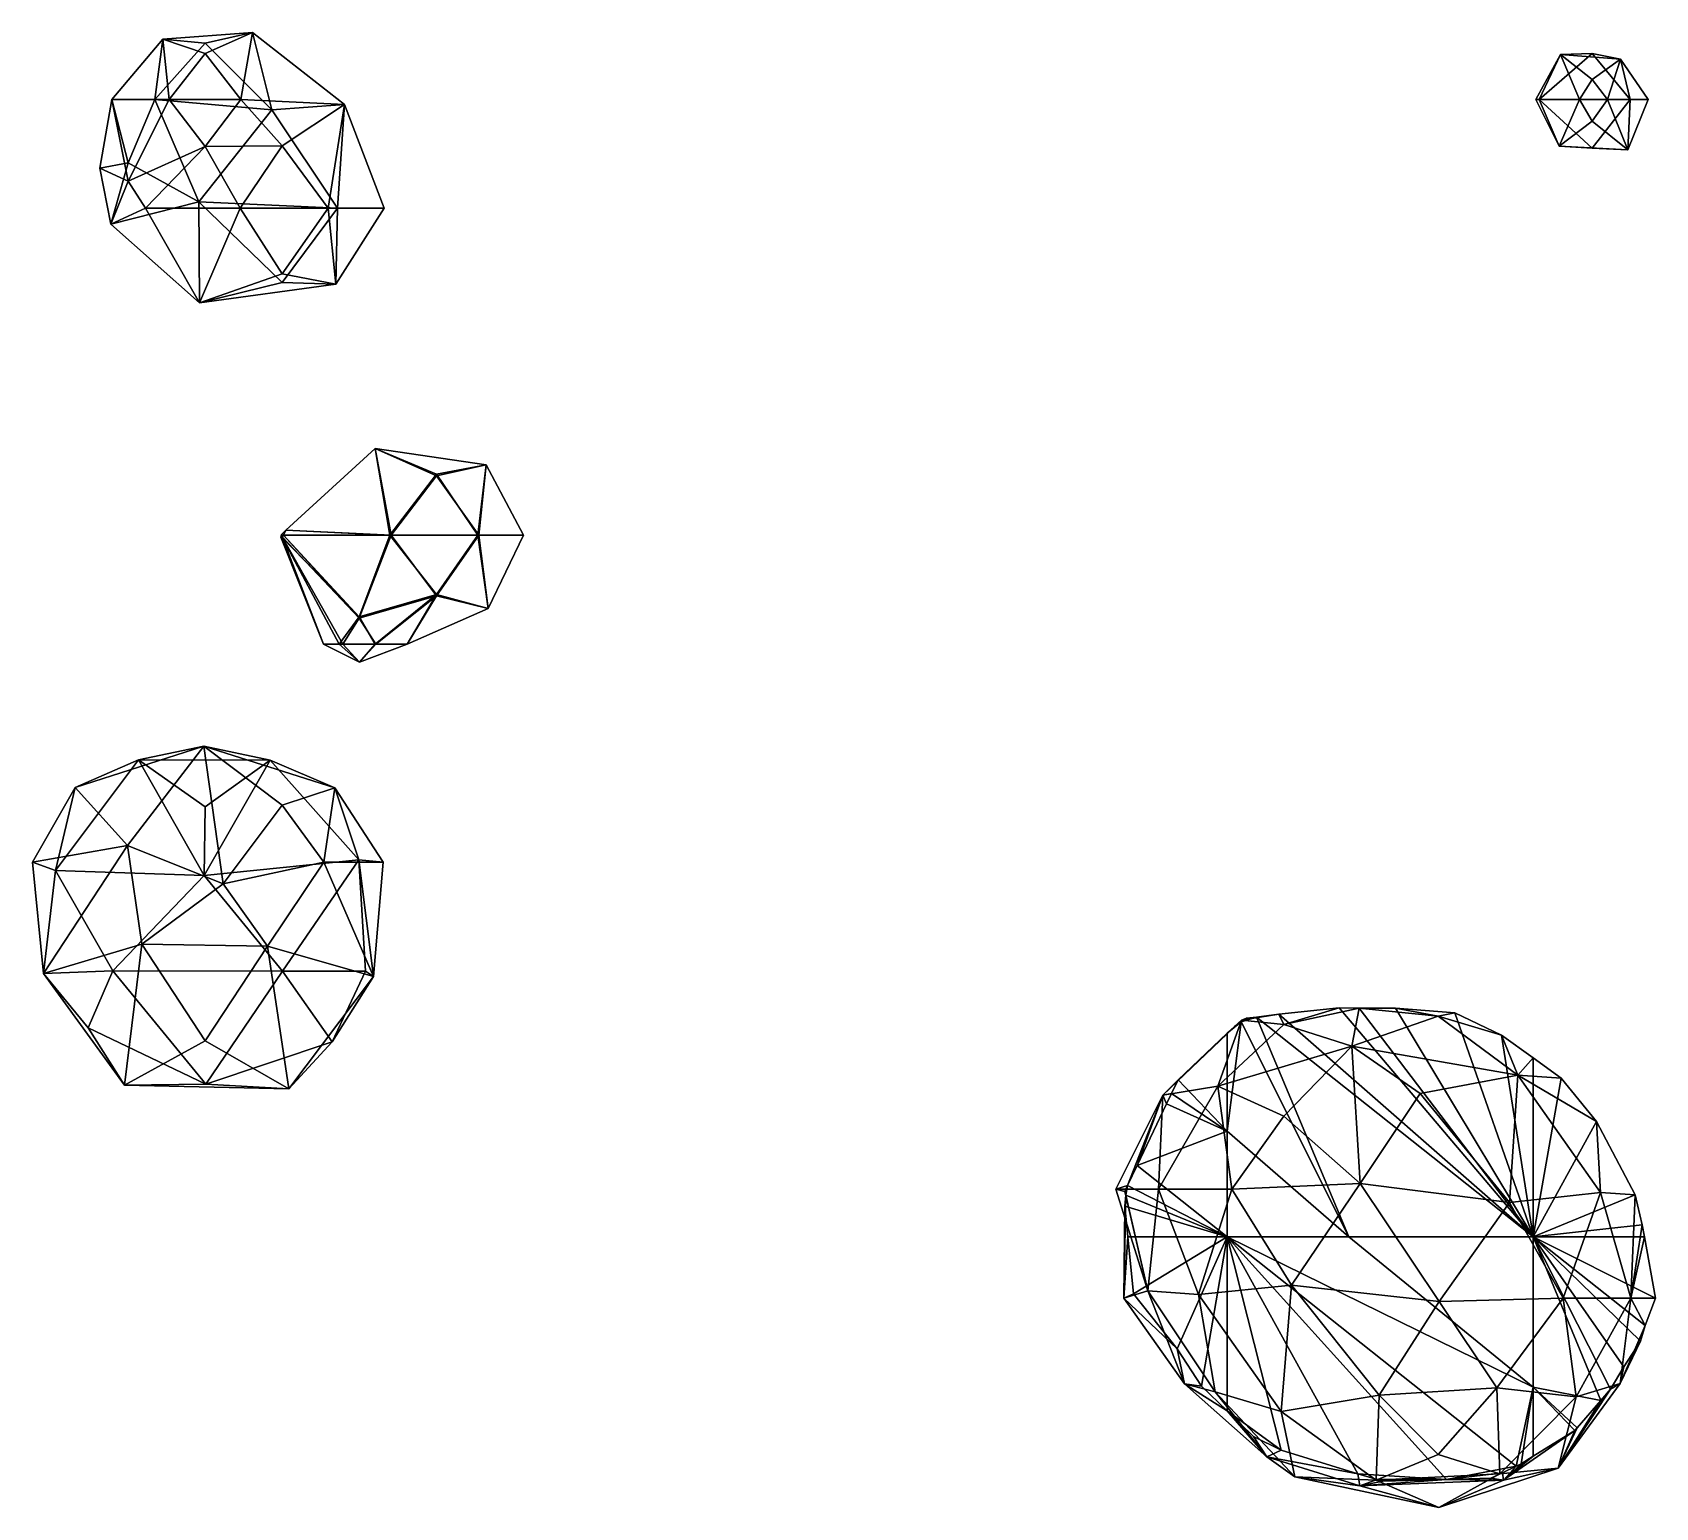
# Model space of a CAD drawing. Extents: x 290095 to 295679, y 4553756 to 4561441.
# Drawn here: x 292424.6 to 292690, y 4558908.3 to 4559149.5 of the extents above; entities that cross this region are included whole.
import ezdxf

# ---------------------------------------------------------------- set-up
doc = ezdxf.new("R2010")
doc.units = 0
doc.layers.add('Au_ppm_Pref_-_0_5', color=7, linetype='CONTINUOUS')

msp = doc.modelspace()

# ---------------------------------------------------------------- linework, layer by layer
at = {"layer": 'Au_ppm_Pref_-_0_5'}
for points in [[(292445.93, 4559148.38, 1787.74), (292460.6, 4559149.48, 1787.74), (292452.87, 4559146.05, 1790.23)], [(292445.93, 4559148.38, 1787.74), (292452.87, 4559147.71, 1784.68), (292460.6, 4559149.48, 1787.74)], [(292463.75, 4559136.82, 1783.19), (292460.6, 4559149.48, 1787.74), (292452.87, 4559147.71, 1784.68)], [(292458.71, 4559138.55, 1790.49), (292452.87, 4559146.05, 1790.23), (292460.6, 4559149.48, 1787.74)], [(292475.64, 4559137.69, 1787.74), (292458.71, 4559138.55, 1790.49), (292460.6, 4559149.48, 1787.74)], [(292463.75, 4559136.82, 1783.19), (292475.64, 4559137.69, 1787.74), (292460.6, 4559149.48, 1787.74)], [(292445.93, 4559148.38, 1787.74), (292446.98, 4559138.55, 1790.51), (292437.59, 4559138.55, 1787.74)], [(292445.93, 4559148.38, 1787.74), (292437.59, 4559138.55, 1787.74), (292444.62, 4559138.55, 1783.85)], [(292445.93, 4559148.38, 1787.74), (292444.62, 4559138.55, 1783.85), (292452.87, 4559147.71, 1784.68)], [(292463.75, 4559136.82, 1783.19), (292452.87, 4559147.71, 1784.68), (292444.62, 4559138.55, 1783.85)], [(292445.93, 4559148.38, 1787.74), (292452.87, 4559146.05, 1790.23), (292446.98, 4559138.55, 1790.51)], [(292458.71, 4559138.55, 1790.49), (292446.98, 4559138.55, 1790.51), (292452.87, 4559146.05, 1790.23)], [(292674.47, 4559145.9, 1752.1), (292679.66, 4559146.06, 1754.6), (292671.01, 4559138.55, 1756.18)], [(292685.85, 4559138.55, 1755.02), (292671.01, 4559138.55, 1756.18), (292679.66, 4559146.06, 1754.6)], [(292674.47, 4559145.9, 1752.1), (292684.31, 4559145.13, 1752.1), (292679.66, 4559146.06, 1754.6)], [(292684.31, 4559145.13, 1752.1), (292685.85, 4559138.55, 1755.02), (292679.66, 4559146.06, 1754.6)], [(292670.47, 4559138.55, 1752.1), (292674.47, 4559145.9, 1752.1), (292671.01, 4559138.55, 1756.18)], [(292674.47, 4559145.9, 1752.1), (292670.47, 4559138.55, 1752.1), (292677.59, 4559138.55, 1751.13)], [(292674.47, 4559145.9, 1752.1), (292677.59, 4559138.55, 1751.13), (292679.66, 4559141.79, 1751.02)], [(292684.31, 4559145.13, 1752.1), (292674.47, 4559145.9, 1752.1), (292679.66, 4559141.79, 1751.02)], [(292682.16, 4559138.55, 1750.92), (292684.31, 4559145.13, 1752.1), (292679.66, 4559141.79, 1751.02)], [(292682.16, 4559138.55, 1750.92), (292688.84, 4559138.55, 1752.1), (292684.31, 4559145.13, 1752.1)], [(292684.31, 4559145.13, 1752.1), (292688.84, 4559138.55, 1752.1), (292685.85, 4559138.55, 1755.02)], [(292682.16, 4559138.55, 1750.92), (292679.66, 4559141.79, 1751.02), (292677.59, 4559138.55, 1751.13)], [(292437.59, 4559138.55, 1787.74), (292440.27, 4559125.18, 1789.22), (292435.64, 4559127.3, 1787.74)], [(292437.59, 4559138.55, 1787.74), (292435.64, 4559127.3, 1787.74), (292440.27, 4559128.18, 1785.25)], [(292437.59, 4559138.55, 1787.74), (292446.98, 4559138.55, 1790.51), (292440.27, 4559125.18, 1789.22)], [(292437.59, 4559138.55, 1787.74), (292440.27, 4559128.18, 1785.25), (292444.62, 4559138.55, 1783.85)], [(292451.85, 4559121.8, 1783.12), (292444.62, 4559138.55, 1783.85), (292440.27, 4559128.18, 1785.25)], [(292452.87, 4559130.83, 1790.31), (292440.27, 4559125.18, 1789.22), (292446.98, 4559138.55, 1790.51)], [(292463.75, 4559136.82, 1783.19), (292444.62, 4559138.55, 1783.85), (292451.85, 4559121.8, 1783.12)], [(292458.71, 4559138.55, 1790.49), (292452.87, 4559130.83, 1790.31), (292446.98, 4559138.55, 1790.51)], [(292465.47, 4559130.97, 1791.15), (292452.87, 4559130.83, 1790.31), (292458.71, 4559138.55, 1790.49)], [(292475.64, 4559137.69, 1787.74), (292465.47, 4559130.97, 1791.15), (292458.71, 4559138.55, 1790.49)], [(292674.26, 4559130.92, 1752.1), (292670.47, 4559138.55, 1752.1), (292671.01, 4559138.55, 1756.18)], [(292670.47, 4559138.55, 1752.1), (292674.26, 4559130.92, 1752.1), (292677.59, 4559138.55, 1751.13)], [(292674.26, 4559130.92, 1752.1), (292671.01, 4559138.55, 1756.18), (292679.66, 4559130.59, 1754.75)], [(292679.66, 4559130.59, 1754.75), (292671.01, 4559138.55, 1756.18), (292685.85, 4559138.55, 1755.02)], [(292674.26, 4559130.92, 1752.1), (292679.66, 4559134.97, 1750.91), (292677.59, 4559138.55, 1751.13)], [(292682.16, 4559138.55, 1750.92), (292677.59, 4559138.55, 1751.13), (292679.66, 4559134.97, 1750.91)], [(292682.16, 4559138.55, 1750.92), (292679.66, 4559134.97, 1750.91), (292685.48, 4559130.32, 1752.1)], [(292685.48, 4559130.32, 1752.1), (292679.66, 4559130.59, 1754.75), (292685.85, 4559138.55, 1755.02)], [(292682.16, 4559138.55, 1750.92), (292685.48, 4559130.32, 1752.1), (292688.84, 4559138.55, 1752.1)], [(292688.84, 4559138.55, 1752.1), (292685.48, 4559130.32, 1752.1), (292685.85, 4559138.55, 1755.02)], [(292463.75, 4559136.82, 1783.19), (292451.85, 4559121.8, 1783.12), (292474.52, 4559120.74, 1783.47)], [(292475.64, 4559137.69, 1787.74), (292463.75, 4559136.82, 1783.19), (292474.52, 4559120.74, 1783.47)], [(292472.98, 4559120.74, 1791.27), (292465.47, 4559130.97, 1791.15), (292475.64, 4559137.69, 1787.74)], [(292472.98, 4559120.74, 1791.27), (292475.64, 4559137.69, 1787.74), (292482.12, 4559120.74, 1787.74)], [(292482.12, 4559120.74, 1787.74), (292475.64, 4559137.69, 1787.74), (292474.52, 4559120.74, 1783.47)], [(292674.26, 4559130.92, 1752.1), (292685.48, 4559130.32, 1752.1), (292679.66, 4559134.97, 1750.91)], [(292452.87, 4559130.83, 1790.31), (292443.1, 4559120.74, 1789.07), (292440.27, 4559125.18, 1789.22)], [(292458.61, 4559120.74, 1790.97), (292443.1, 4559120.74, 1789.07), (292452.87, 4559130.83, 1790.31)], [(292465.47, 4559130.97, 1791.15), (292458.61, 4559120.74, 1790.97), (292452.87, 4559130.83, 1790.31)], [(292472.98, 4559120.74, 1791.27), (292458.61, 4559120.74, 1790.97), (292465.47, 4559130.97, 1791.15)], [(292685.48, 4559130.32, 1752.1), (292674.26, 4559130.92, 1752.1), (292679.66, 4559130.59, 1754.75)], [(292435.64, 4559127.3, 1787.74), (292437.47, 4559118.13, 1787.61), (292440.27, 4559128.18, 1785.25)], [(292451.85, 4559121.8, 1783.12), (292440.27, 4559128.18, 1785.25), (292437.47, 4559118.13, 1787.61)], [(292440.27, 4559125.18, 1789.22), (292437.47, 4559118.13, 1787.61), (292435.64, 4559127.3, 1787.74)], [(292443.1, 4559120.74, 1789.07), (292437.47, 4559118.13, 1787.61), (292440.27, 4559125.18, 1789.22)], [(292451.96, 4559105.26, 1787.74), (292451.85, 4559121.8, 1783.12), (292437.47, 4559118.13, 1787.61)], [(292451.96, 4559105.26, 1787.74), (292437.47, 4559118.13, 1787.61), (292443.1, 4559120.74, 1789.07)], [(292443.1, 4559120.74, 1789.07), (292458.61, 4559120.74, 1790.97), (292451.96, 4559105.26, 1787.74)], [(292451.96, 4559105.26, 1787.74), (292465.47, 4559108.63, 1783.7), (292451.85, 4559121.8, 1783.12)], [(292474.52, 4559120.74, 1783.47), (292451.85, 4559121.8, 1783.12), (292465.47, 4559108.63, 1783.7)], [(292451.96, 4559105.26, 1787.74), (292458.61, 4559120.74, 1790.97), (292465.47, 4559110, 1791.32)], [(292472.98, 4559120.74, 1791.27), (292465.47, 4559110, 1791.32), (292458.61, 4559120.74, 1790.97)], [(292472.98, 4559120.74, 1791.27), (292474.23, 4559108.35, 1787.74), (292465.47, 4559110, 1791.32)], [(292474.23, 4559108.35, 1787.74), (292474.52, 4559120.74, 1783.47), (292465.47, 4559108.63, 1783.7)], [(292472.98, 4559120.74, 1791.27), (292482.12, 4559120.74, 1787.74), (292474.23, 4559108.35, 1787.74)], [(292474.23, 4559108.35, 1787.74), (292482.12, 4559120.74, 1787.74), (292474.52, 4559120.74, 1783.47)], [(292474.23, 4559108.35, 1787.74), (292451.96, 4559105.26, 1787.74), (292465.47, 4559110, 1791.32)], [(292451.96, 4559105.26, 1787.74), (292474.23, 4559108.35, 1787.74), (292465.47, 4559108.63, 1783.7)], [(292483.09, 4559067.28, 1801.98), (292480.66, 4559081.44, 1805.55), (292466.04, 4559068.09, 1805.55)], [(292483.27, 4559067.28, 1809.04), (292466.04, 4559068.09, 1805.55), (292480.66, 4559081.44, 1805.55)], [(292483.09, 4559067.28, 1801.98), (292490.67, 4559077.25, 1802.23), (292480.66, 4559081.44, 1805.55)], [(292480.66, 4559081.44, 1805.55), (292490.67, 4559076.98, 1808.79), (292483.27, 4559067.28, 1809.04)], [(292480.66, 4559081.44, 1805.55), (292498.82, 4559078.81, 1805.55), (292490.67, 4559076.98, 1808.79)], [(292498.82, 4559078.81, 1805.55), (292480.66, 4559081.44, 1805.55), (292490.67, 4559077.25, 1802.23)], [(292483.09, 4559067.28, 1801.98), (292497.48, 4559067.28, 1802.34), (292490.67, 4559077.25, 1802.23)], [(292497.64, 4559067.28, 1808.84), (292483.27, 4559067.28, 1809.04), (292490.67, 4559076.98, 1808.79)], [(292497.64, 4559067.28, 1808.84), (292490.67, 4559076.98, 1808.79), (292498.82, 4559078.81, 1805.55)], [(292498.82, 4559078.81, 1805.55), (292490.67, 4559077.25, 1802.23), (292497.48, 4559067.28, 1802.34)], [(292504.93, 4559067.28, 1805.55), (292498.82, 4559078.81, 1805.55), (292497.48, 4559067.28, 1802.34)], [(292497.64, 4559067.28, 1808.84), (292498.82, 4559078.81, 1805.55), (292504.93, 4559067.28, 1805.55)], [(292465.26, 4559066.99, 1805.55), (292465.34, 4559067.4, 1805.55), (292465.47, 4559067.02, 1805.64)], [(292465.26, 4559066.99, 1805.55), (292465.47, 4559066.94, 1805.44), (292465.34, 4559067.4, 1805.55)], [(292465.47, 4559067.02, 1805.64), (292472.22, 4559049.46, 1805.55), (292465.26, 4559066.99, 1805.55)], [(292465.47, 4559066.94, 1805.44), (292465.26, 4559066.99, 1805.55), (292472.22, 4559049.46, 1805.55)], [(292465.7, 4559067.28, 1805.45), (292466.04, 4559068.09, 1805.55), (292465.34, 4559067.4, 1805.55)], [(292466.04, 4559068.09, 1805.55), (292465.69, 4559067.28, 1805.66), (292465.34, 4559067.4, 1805.55)], [(292465.7, 4559067.28, 1805.45), (292465.34, 4559067.4, 1805.55), (292465.47, 4559066.94, 1805.44)], [(292465.47, 4559067.02, 1805.64), (292465.34, 4559067.4, 1805.55), (292465.69, 4559067.28, 1805.66)], [(292478.07, 4559053.92, 1804.07), (292465.7, 4559067.28, 1805.45), (292465.47, 4559066.94, 1805.44)], [(292465.47, 4559067.02, 1805.64), (292465.69, 4559067.28, 1805.66), (292478.07, 4559053.72, 1806.97)], [(292465.47, 4559067.02, 1805.64), (292475.38, 4559049.46, 1806.82), (292472.22, 4559049.46, 1805.55)], [(292465.47, 4559067.02, 1805.64), (292478.07, 4559053.72, 1806.97), (292475.38, 4559049.46, 1806.82)], [(292478.07, 4559053.92, 1804.07), (292465.47, 4559066.94, 1805.44), (292474.79, 4559049.46, 1804.01)], [(292465.47, 4559066.94, 1805.44), (292472.22, 4559049.46, 1805.55), (292474.79, 4559049.46, 1804.01)], [(292483.27, 4559067.28, 1809.04), (292465.69, 4559067.28, 1805.66), (292466.04, 4559068.09, 1805.55)], [(292483.27, 4559067.28, 1809.04), (292478.07, 4559053.72, 1806.97), (292465.69, 4559067.28, 1805.66)], [(292483.09, 4559067.28, 1801.98), (292466.04, 4559068.09, 1805.55), (292465.7, 4559067.28, 1805.45)], [(292478.07, 4559053.92, 1804.07), (292483.09, 4559067.28, 1801.98), (292465.7, 4559067.28, 1805.45)], [(292478.07, 4559053.92, 1804.07), (292490.67, 4559057.6, 1802.33), (292483.09, 4559067.28, 1801.98)], [(292490.67, 4559057.36, 1808.86), (292478.07, 4559053.72, 1806.97), (292483.27, 4559067.28, 1809.04)], [(292483.09, 4559067.28, 1801.98), (292490.67, 4559057.6, 1802.33), (292497.48, 4559067.28, 1802.34)], [(292497.64, 4559067.28, 1808.84), (292490.67, 4559057.36, 1808.86), (292483.27, 4559067.28, 1809.04)], [(292497.64, 4559067.28, 1808.84), (292499.13, 4559055.32, 1805.55), (292490.67, 4559057.36, 1808.86)], [(292499.13, 4559055.32, 1805.55), (292497.48, 4559067.28, 1802.34), (292490.67, 4559057.6, 1802.33)], [(292499.13, 4559055.32, 1805.55), (292504.93, 4559067.28, 1805.55), (292497.48, 4559067.28, 1802.34)], [(292497.64, 4559067.28, 1808.84), (292504.93, 4559067.28, 1805.55), (292499.13, 4559055.32, 1805.55)], [(292478.07, 4559053.92, 1804.07), (292480.69, 4559049.46, 1804.32), (292490.67, 4559057.6, 1802.33)], [(292490.67, 4559057.36, 1808.86), (292480.8, 4559049.46, 1806.84), (292478.07, 4559053.72, 1806.97)], [(292490.67, 4559057.6, 1802.33), (292480.69, 4559049.46, 1804.32), (292485.9, 4559049.46, 1805.55)], [(292490.67, 4559057.36, 1808.86), (292485.9, 4559049.46, 1805.55), (292480.8, 4559049.46, 1806.84)], [(292490.67, 4559057.6, 1802.33), (292485.9, 4559049.46, 1805.55), (292499.13, 4559055.32, 1805.55)], [(292490.67, 4559057.36, 1808.86), (292499.13, 4559055.32, 1805.55), (292485.9, 4559049.46, 1805.55)], [(292478.07, 4559053.92, 1804.07), (292474.79, 4559049.46, 1804.01), (292480.69, 4559049.46, 1804.32)], [(292480.8, 4559049.46, 1806.84), (292475.38, 4559049.46, 1806.82), (292478.07, 4559053.72, 1806.97)], [(292478.08, 4559046.51, 1805.52), (292472.22, 4559049.46, 1805.55), (292475.38, 4559049.46, 1806.82)], [(292472.22, 4559049.46, 1805.55), (292478.08, 4559046.51, 1805.52), (292474.79, 4559049.46, 1804.01)], [(292480.69, 4559049.46, 1804.32), (292474.79, 4559049.46, 1804.01), (292478.08, 4559046.51, 1805.52)], [(292478.08, 4559046.51, 1805.52), (292475.38, 4559049.46, 1806.82), (292480.8, 4559049.46, 1806.84)], [(292485.9, 4559049.46, 1805.55), (292478.08, 4559046.51, 1805.52), (292480.8, 4559049.46, 1806.84)], [(292485.9, 4559049.46, 1805.55), (292480.69, 4559049.46, 1804.32), (292478.08, 4559046.51, 1805.52)], [(292441.97, 4559030.59, 1792.86), (292431.63, 4559026.06, 1787.74), (292452.63, 4559032.78, 1787.48)], [(292431.63, 4559026.06, 1787.74), (292440.19, 4559016.58, 1784.98), (292452.63, 4559032.78, 1787.48)], [(292440.19, 4559016.58, 1784.98), (292455.83, 4559010.31, 1784.36), (292452.63, 4559032.78, 1787.48)], [(292463.49, 4559030.52, 1792.78), (292441.97, 4559030.59, 1792.86), (292452.63, 4559032.78, 1787.48)], [(292452.63, 4559032.78, 1787.48), (292474.09, 4559026.01, 1787.74), (292463.49, 4559030.52, 1792.78)], [(292455.83, 4559010.31, 1784.36), (292465.47, 4559023.16, 1784.63), (292452.63, 4559032.78, 1787.48)], [(292465.47, 4559023.16, 1784.63), (292474.09, 4559026.01, 1787.74), (292452.63, 4559032.78, 1787.48)], [(292431.63, 4559026.06, 1787.74), (292441.97, 4559030.59, 1792.86), (292428.38, 4559012.49, 1793.27)], [(292428.38, 4559012.49, 1793.27), (292441.97, 4559030.59, 1792.86), (292452.73, 4559011.64, 1796.08)], [(292463.49, 4559030.52, 1792.78), (292452.87, 4559022.89, 1796.7), (292441.97, 4559030.59, 1792.86)], [(292441.97, 4559030.59, 1792.86), (292452.87, 4559022.89, 1796.7), (292452.73, 4559011.64, 1796.08)], [(292463.49, 4559030.52, 1792.78), (292478, 4559014.23, 1793.67), (292452.73, 4559011.64, 1796.08)], [(292463.49, 4559030.52, 1792.78), (292452.73, 4559011.64, 1796.08), (292452.87, 4559022.89, 1796.7)], [(292463.49, 4559030.52, 1792.78), (292474.09, 4559026.01, 1787.74), (292478, 4559014.23, 1793.67)], [(292424.63, 4559013.83, 1787.74), (292431.63, 4559026.06, 1787.74), (292428.38, 4559012.49, 1793.27)], [(292431.63, 4559026.06, 1787.74), (292424.63, 4559013.83, 1787.74), (292440.19, 4559016.58, 1784.98)], [(292474.09, 4559026.01, 1787.74), (292465.47, 4559023.16, 1784.63), (292472.25, 4559013.83, 1784.54)], [(292481.96, 4559013.83, 1787.74), (292474.09, 4559026.01, 1787.74), (292472.25, 4559013.83, 1784.54)], [(292474.09, 4559026.01, 1787.74), (292481.96, 4559013.83, 1787.74), (292478, 4559014.23, 1793.67)], [(292465.47, 4559023.16, 1784.63), (292455.83, 4559010.31, 1784.36), (292472.25, 4559013.83, 1784.54)], [(292440.19, 4559016.58, 1784.98), (292424.63, 4559013.83, 1787.74), (292426.42, 4558995.65, 1787.63)], [(292442.49, 4559000.45, 1784.32), (292440.19, 4559016.58, 1784.98), (292426.42, 4558995.65, 1787.63)], [(292455.83, 4559010.31, 1784.36), (292440.19, 4559016.58, 1784.98), (292442.49, 4559000.45, 1784.32)], [(292426.42, 4558995.65, 1787.63), (292424.63, 4559013.83, 1787.74), (292428.38, 4559012.49, 1793.27)], [(292465.54, 4558996.01, 1795.76), (292452.73, 4559011.64, 1796.08), (292478, 4559014.23, 1793.67)], [(292463.05, 4559000.1, 1784.3), (292472.25, 4559013.83, 1784.54), (292455.83, 4559010.31, 1784.36)], [(292463.05, 4559000.1, 1784.3), (292480.41, 4558995.13, 1787.55), (292472.25, 4559013.83, 1784.54)], [(292479.08, 4558996.01, 1793.68), (292465.54, 4558996.01, 1795.76), (292478, 4559014.23, 1793.67)], [(292472.25, 4559013.83, 1784.54), (292480.41, 4558995.13, 1787.55), (292481.96, 4559013.83, 1787.74)], [(292478, 4559014.23, 1793.67), (292480.41, 4558995.13, 1787.55), (292479.08, 4558996.01, 1793.68)], [(292480.41, 4558995.13, 1787.55), (292478, 4559014.23, 1793.67), (292481.96, 4559013.83, 1787.74)], [(292437.77, 4558996.08, 1795.11), (292426.42, 4558995.65, 1787.63), (292428.38, 4559012.49, 1793.27)], [(292428.38, 4559012.49, 1793.27), (292452.73, 4559011.64, 1796.08), (292437.77, 4558996.08, 1795.11)], [(292452.73, 4559011.64, 1796.08), (292465.54, 4558996.01, 1795.76), (292437.77, 4558996.08, 1795.11)], [(292463.05, 4559000.1, 1784.3), (292455.83, 4559010.31, 1784.36), (292442.49, 4559000.45, 1784.32)], [(292442.49, 4559000.45, 1784.32), (292426.42, 4558995.65, 1787.63), (292439.67, 4558977.4, 1787.63)], [(292452.87, 4558984.62, 1783.94), (292442.49, 4559000.45, 1784.32), (292439.67, 4558977.4, 1787.63)], [(292463.05, 4559000.1, 1784.3), (292442.49, 4559000.45, 1784.32), (292452.87, 4558984.62, 1783.94)], [(292463.05, 4559000.1, 1784.3), (292452.87, 4558984.62, 1783.94), (292466.56, 4558976.79, 1787.61)], [(292466.56, 4558976.79, 1787.61), (292480.41, 4558995.13, 1787.55), (292463.05, 4559000.1, 1784.3)], [(292433.74, 4558986.76, 1793.68), (292426.42, 4558995.65, 1787.63), (292437.77, 4558996.08, 1795.11)], [(292439.67, 4558977.4, 1787.63), (292426.42, 4558995.65, 1787.63), (292433.74, 4558986.76, 1793.68)], [(292437.77, 4558996.08, 1795.11), (292452.96, 4558977.56, 1793.75), (292433.74, 4558986.76, 1793.68)], [(292465.54, 4558996.01, 1795.76), (292452.96, 4558977.56, 1793.75), (292437.77, 4558996.08, 1795.11)], [(292473.66, 4558984.44, 1793.68), (292452.96, 4558977.56, 1793.75), (292465.54, 4558996.01, 1795.76)], [(292479.08, 4558996.01, 1793.68), (292473.66, 4558984.44, 1793.68), (292465.54, 4558996.01, 1795.76)], [(292466.56, 4558976.79, 1787.61), (292473.66, 4558984.44, 1793.68), (292480.41, 4558995.13, 1787.55)], [(292479.08, 4558996.01, 1793.68), (292480.41, 4558995.13, 1787.55), (292473.66, 4558984.44, 1793.68)], [(292638.32, 4558990.04, 1828.39), (292670, 4558952.6, 1829.18), (292628.44, 4558988.98, 1829.27)], [(292629.26, 4558987.32, 1826.27), (292638.32, 4558990.04, 1828.39), (292628.44, 4558988.98, 1829.27)], [(292638.32, 4558990.04, 1828.39), (292629.26, 4558987.32, 1826.27), (292641.54, 4558989.98, 1828.13)], [(292641.54, 4558989.98, 1828.13), (292629.26, 4558987.32, 1826.27), (292640.39, 4558983.78, 1822.13)], [(292641.54, 4558989.98, 1828.13), (292670, 4558952.6, 1829.18), (292638.32, 4558990.04, 1828.39)], [(292641.54, 4558989.98, 1828.13), (292640.39, 4558983.78, 1822.13), (292654.46, 4558988.68, 1825.82)], [(292647.53, 4558989.98, 1827.65), (292670, 4558952.6, 1829.18), (292641.54, 4558989.98, 1828.13)], [(292647.53, 4558989.98, 1827.65), (292641.54, 4558989.98, 1828.13), (292654.46, 4558988.68, 1825.82)], [(292657.21, 4558989.18, 1826.95), (292670, 4558952.6, 1829.18), (292647.53, 4558989.98, 1827.65)], [(292647.53, 4558989.98, 1827.65), (292654.46, 4558988.68, 1825.82), (292657.21, 4558989.18, 1826.95)], [(292452.96, 4558977.56, 1793.75), (292439.67, 4558977.4, 1787.63), (292433.74, 4558986.76, 1793.68)], [(292609.44, 4558975.74, 1829.31), (292622.31, 4558988.02, 1829.31), (292620, 4558985.86, 1830.46)], [(292618.43, 4558977.23, 1823.76), (292622.31, 4558988.02, 1829.31), (292609.44, 4558975.74, 1829.31)], [(292629.26, 4558987.32, 1826.27), (292622.31, 4558988.02, 1829.31), (292618.43, 4558977.23, 1823.76)], [(292618.43, 4558977.23, 1823.76), (292640.39, 4558983.78, 1822.13), (292629.26, 4558987.32, 1826.27)], [(292620, 4558985.86, 1830.46), (292622.31, 4558988.02, 1829.31), (292621.18, 4558986.97, 1830.2)], [(292620, 4558985.86, 1830.46), (292621.18, 4558986.97, 1830.2), (292622.28, 4558987.72, 1829.98)], [(292620, 4558969.87, 1832.47), (292620, 4558985.86, 1830.46), (292622.28, 4558987.72, 1829.98)], [(292639.87, 4558952.6, 1832.47), (292620, 4558969.87, 1832.47), (292622.28, 4558987.72, 1829.98)], [(292621.18, 4558986.97, 1830.2), (292622.31, 4558988.02, 1829.31), (292622.28, 4558987.72, 1829.98)], [(292622.28, 4558987.72, 1829.98), (292623.16, 4558988.31, 1829.81), (292624.76, 4558988.51, 1829.61)], [(292639.87, 4558952.6, 1832.47), (292622.28, 4558987.72, 1829.98), (292624.76, 4558988.51, 1829.61)], [(292622.28, 4558987.72, 1829.98), (292622.31, 4558988.02, 1829.31), (292623.16, 4558988.31, 1829.81)], [(292622.31, 4558988.02, 1829.31), (292628.44, 4558988.98, 1829.27), (292624.76, 4558988.51, 1829.61)], [(292628.44, 4558988.98, 1829.27), (292622.31, 4558988.02, 1829.31), (292629.26, 4558987.32, 1826.27)], [(292622.31, 4558988.02, 1829.31), (292624.76, 4558988.51, 1829.61), (292623.16, 4558988.31, 1829.81)], [(292628.44, 4558988.98, 1829.27), (292670, 4558952.6, 1829.18), (292624.76, 4558988.51, 1829.61)], [(292639.87, 4558952.6, 1832.47), (292624.76, 4558988.51, 1829.61), (292670, 4558952.6, 1829.18)], [(292640.39, 4558983.78, 1822.13), (292667.53, 4558979, 1822.89), (292654.46, 4558988.68, 1825.82)], [(292657.21, 4558989.18, 1826.95), (292654.46, 4558988.68, 1825.82), (292664.85, 4558985.58, 1826.66)], [(292664.85, 4558985.58, 1826.66), (292654.46, 4558988.68, 1825.82), (292667.53, 4558979, 1822.89)], [(292664.85, 4558985.58, 1826.66), (292670, 4558952.6, 1829.18), (292657.21, 4558989.18, 1826.95)], [(292466.56, 4558976.79, 1787.61), (292452.87, 4558984.62, 1783.94), (292439.67, 4558977.4, 1787.63)], [(292466.56, 4558976.79, 1787.61), (292452.96, 4558977.56, 1793.75), (292473.66, 4558984.44, 1793.68)], [(292611.96, 4558978.25, 1832.1), (292609.44, 4558975.74, 1829.31), (292620, 4558985.86, 1830.46)], [(292620, 4558985.86, 1830.46), (292620, 4558969.87, 1832.47), (292611.96, 4558978.25, 1832.1)], [(292670, 4558952.6, 1829.18), (292664.85, 4558985.58, 1826.66), (292670, 4558981.83, 1826.58)], [(292664.85, 4558985.58, 1826.66), (292667.53, 4558979, 1822.89), (292670, 4558981.83, 1826.58)], [(292629.26, 4558972.32, 1819.39), (292640.39, 4558983.78, 1822.13), (292618.43, 4558977.23, 1823.76)], [(292641.72, 4558961.28, 1819.02), (292640.39, 4558983.78, 1822.13), (292629.26, 4558972.32, 1819.39)], [(292640.39, 4558983.78, 1822.13), (292651.53, 4558976.01, 1819.54), (292667.53, 4558979, 1822.89)], [(292651.53, 4558976.01, 1819.54), (292640.39, 4558983.78, 1822.13), (292641.72, 4558961.28, 1819.02)], [(292670, 4558981.83, 1826.58), (292667.53, 4558979, 1822.89), (292674.61, 4558978.54, 1826.56)], [(292674.61, 4558978.54, 1826.56), (292670, 4558952.6, 1829.18), (292670, 4558981.83, 1826.58)], [(292666.15, 4558958.18, 1818.59), (292667.53, 4558979, 1822.89), (292651.53, 4558976.01, 1819.54)], [(292681.04, 4558959.82, 1822.45), (292667.53, 4558979, 1822.89), (292666.15, 4558958.18, 1818.59)], [(292674.61, 4558978.54, 1826.56), (292667.53, 4558979, 1822.89), (292680.35, 4558971.45, 1826.8)], [(292680.35, 4558971.45, 1826.8), (292667.53, 4558979, 1822.89), (292681.04, 4558959.82, 1822.45)], [(292466.56, 4558976.79, 1787.61), (292439.67, 4558977.4, 1787.63), (292452.96, 4558977.56, 1793.75)], [(292608.75, 4558960.37, 1824.25), (292618.43, 4558977.23, 1823.76), (292609.44, 4558975.74, 1829.31)], [(292608.75, 4558960.37, 1824.25), (292620.75, 4558960.37, 1819.36), (292618.43, 4558977.23, 1823.76)], [(292609.44, 4558975.74, 1829.31), (292611.96, 4558978.25, 1832.1), (292610.9, 4558976.02, 1832.47)], [(292611.96, 4558978.25, 1832.1), (292620, 4558969.87, 1832.47), (292610.9, 4558976.02, 1832.47)], [(292629.26, 4558972.32, 1819.39), (292618.43, 4558977.23, 1823.76), (292620.75, 4558960.37, 1819.36)], [(292674.61, 4558978.54, 1826.56), (292680.35, 4558971.45, 1826.8), (292670, 4558952.6, 1829.18)], [(292601.75, 4558960.37, 1829.31), (292609.44, 4558975.74, 1829.31), (292603.67, 4558960.95, 1834.87)], [(292608.75, 4558960.37, 1824.25), (292609.44, 4558975.74, 1829.31), (292601.75, 4558960.37, 1829.31)], [(292609.44, 4558975.74, 1829.31), (292605.29, 4558964.27, 1834.43), (292603.67, 4558960.95, 1834.87)], [(292609.44, 4558975.74, 1829.31), (292610.08, 4558974.31, 1832.76), (292605.29, 4558964.27, 1834.43)], [(292605.29, 4558964.27, 1834.43), (292610.08, 4558974.31, 1832.76), (292620, 4558969.87, 1832.47)], [(292609.44, 4558975.74, 1829.31), (292610.9, 4558976.02, 1832.47), (292610.08, 4558974.31, 1832.76)], [(292620, 4558969.87, 1832.47), (292610.08, 4558974.31, 1832.76), (292610.9, 4558976.02, 1832.47)], [(292666.15, 4558958.18, 1818.59), (292651.53, 4558976.01, 1819.54), (292641.72, 4558961.28, 1819.02)], [(292641.72, 4558961.28, 1819.02), (292629.26, 4558972.32, 1819.39), (292620.75, 4558960.37, 1819.36)], [(292680.35, 4558971.45, 1826.8), (292686.71, 4558959.46, 1827.44), (292670, 4558952.6, 1829.18)], [(292681.04, 4558959.82, 1822.45), (292686.71, 4558959.46, 1827.44), (292680.35, 4558971.45, 1826.8)], [(292605.29, 4558964.27, 1834.43), (292620, 4558969.87, 1832.47), (292620, 4558952.6, 1834.65)], [(292639.87, 4558952.6, 1832.47), (292620, 4558952.6, 1834.65), (292620, 4558969.87, 1832.47)], [(292603.67, 4558960.95, 1834.87), (292605.29, 4558964.27, 1834.43), (292620, 4558952.6, 1834.65)], [(292603.23, 4558960.01, 1835), (292601.75, 4558960.37, 1829.31), (292603.67, 4558960.95, 1834.87)], [(292606.99, 4558943.73, 1829.81), (292601.75, 4558960.37, 1829.31), (292603.23, 4558960.01, 1835)], [(292608.75, 4558960.37, 1824.25), (292601.75, 4558960.37, 1829.31), (292606.99, 4558943.73, 1829.81)], [(292603.42, 4558959.42, 1835.04), (292603.23, 4558960.01, 1835), (292603.67, 4558960.95, 1834.87)], [(292603.42, 4558959.42, 1835.04), (292603.67, 4558960.95, 1834.87), (292620, 4558952.6, 1834.65)], [(292608.75, 4558960.37, 1824.25), (292606.99, 4558943.73, 1829.81), (292615.3, 4558943.14, 1823.16)], [(292608.75, 4558960.37, 1824.25), (292615.3, 4558943.14, 1823.16), (292620.75, 4558960.37, 1819.36)], [(292630.49, 4558944.68, 1818.72), (292620.75, 4558960.37, 1819.36), (292615.3, 4558943.14, 1823.16)], [(292641.72, 4558961.28, 1819.02), (292620.75, 4558960.37, 1819.36), (292630.49, 4558944.68, 1818.72)], [(292654.63, 4558942.03, 1818.08), (292641.72, 4558961.28, 1819.02), (292630.49, 4558944.68, 1818.72)], [(292666.15, 4558958.18, 1818.59), (292641.72, 4558961.28, 1819.02), (292654.63, 4558942.03, 1818.08)], [(292603.09, 4558942.56, 1835.25), (292603.42, 4558959.42, 1835.04), (292603.26, 4558957.62, 1835.24)], [(292603.09, 4558942.56, 1835.25), (292606.99, 4558943.73, 1829.81), (292603.42, 4558959.42, 1835.04)], [(292603.76, 4558952.6, 1835.72), (292603.09, 4558942.56, 1835.25), (292603.26, 4558957.62, 1835.24)], [(292603.42, 4558959.42, 1835.04), (292606.99, 4558943.73, 1829.81), (292603.23, 4558960.01, 1835)], [(292620, 4558952.6, 1834.65), (292603.26, 4558957.62, 1835.24), (292603.42, 4558959.42, 1835.04)], [(292603.76, 4558952.6, 1835.72), (292603.26, 4558957.62, 1835.24), (292620, 4558952.6, 1834.65)], [(292666.15, 4558958.18, 1818.59), (292654.63, 4558942.03, 1818.08), (292674.94, 4558942.56, 1819.66)], [(292666.15, 4558958.18, 1818.59), (292674.94, 4558942.56, 1819.66), (292681.04, 4558959.82, 1822.45)], [(292686.71, 4558959.46, 1827.44), (292687.85, 4558954.54, 1827.81), (292670, 4558952.6, 1829.18)], [(292674.94, 4558942.56, 1819.66), (292686, 4558942.56, 1824.59), (292681.04, 4558959.82, 1822.45)], [(292681.04, 4558959.82, 1822.45), (292686, 4558942.56, 1824.59), (292686.71, 4558959.46, 1827.44)], [(292686.71, 4558959.46, 1827.44), (292686, 4558942.56, 1824.59), (292687.85, 4558954.54, 1827.81)], [(292603.09, 4558942.56, 1835.25), (292603.76, 4558952.6, 1835.72), (292604.69, 4558943.28, 1836.63)], [(292620, 4558952.6, 1834.65), (292604.69, 4558943.28, 1836.63), (292603.76, 4558952.6, 1835.72)], [(292611.81, 4558934.26, 1837.1), (292604.69, 4558943.28, 1836.63), (292620, 4558952.6, 1834.65)], [(292615.76, 4558928.17, 1837.47), (292611.81, 4558934.26, 1837.1), (292620, 4558952.6, 1834.65)], [(292620, 4558924.12, 1837.62), (292615.76, 4558928.17, 1837.47), (292620, 4558952.6, 1834.65)], [(292620, 4558952.6, 1834.65), (292641.35, 4558913.83, 1836.86), (292628.79, 4558917.69, 1837.53)], [(292620, 4558952.6, 1834.65), (292655.87, 4558912.91, 1835.71), (292641.35, 4558913.83, 1836.86)], [(292628.79, 4558917.69, 1837.53), (292620, 4558924.12, 1837.62), (292620, 4558952.6, 1834.65)], [(292667.23, 4558915.11, 1834.5), (292655.87, 4558912.91, 1835.71), (292620, 4558952.6, 1834.65)], [(292620, 4558952.6, 1834.65), (292670, 4558927.99, 1832.47), (292667.23, 4558915.11, 1834.5)], [(292620, 4558952.6, 1834.65), (292639.87, 4558952.6, 1832.47), (292670, 4558927.99, 1832.47)], [(292639.87, 4558952.6, 1832.47), (292670, 4558952.6, 1829.18), (292670, 4558927.99, 1832.47)], [(292687.85, 4558954.54, 1827.81), (292688.24, 4558952.6, 1827.95), (292670, 4558952.6, 1829.18)], [(292670, 4558952.6, 1829.18), (292681.08, 4558925.84, 1831.4), (292670, 4558927.99, 1832.47)], [(292681.08, 4558925.84, 1831.4), (292670, 4558952.6, 1829.18), (292682.66, 4558927.67, 1830.96)], [(292682.66, 4558927.67, 1830.96), (292670, 4558952.6, 1829.18), (292684.85, 4558931.32, 1830.2)], [(292684.85, 4558931.32, 1830.2), (292670, 4558952.6, 1829.18), (292687.54, 4558935.51, 1829.31)], [(292687.54, 4558935.51, 1829.31), (292670, 4558952.6, 1829.18), (292688.31, 4558938.07, 1828.88)], [(292690.02, 4558942.56, 1828.47), (292688.31, 4558938.07, 1828.88), (292670, 4558952.6, 1829.18)], [(292688.24, 4558952.6, 1827.95), (292690.02, 4558942.56, 1828.47), (292670, 4558952.6, 1829.18)], [(292686, 4558942.56, 1824.59), (292688.24, 4558952.6, 1827.95), (292687.85, 4558954.54, 1827.81)], [(292688.24, 4558952.6, 1827.95), (292686, 4558942.56, 1824.59), (292690.02, 4558942.56, 1828.47)], [(292630.49, 4558944.68, 1818.72), (292615.3, 4558943.14, 1823.16), (292628.82, 4558924.02, 1823.45)], [(292644.86, 4558926.72, 1819.51), (292630.49, 4558944.68, 1818.72), (292628.82, 4558924.02, 1823.45)], [(292654.63, 4558942.03, 1818.08), (292630.49, 4558944.68, 1818.72), (292644.86, 4558926.72, 1819.51)], [(292603.09, 4558942.56, 1835.25), (292613.03, 4558928.53, 1835.25), (292606.99, 4558943.73, 1829.81)], [(292603.09, 4558942.56, 1835.25), (292604.69, 4558943.28, 1836.63), (292611.81, 4558934.26, 1837.1)], [(292603.09, 4558942.56, 1835.25), (292611.81, 4558934.26, 1837.1), (292613.03, 4558928.53, 1835.25)], [(292613.03, 4558928.53, 1835.25), (292618, 4558927.23, 1829.21), (292606.99, 4558943.73, 1829.81)], [(292618, 4558927.23, 1829.21), (292615.3, 4558943.14, 1823.16), (292606.99, 4558943.73, 1829.81)], [(292615.3, 4558943.14, 1823.16), (292618, 4558927.23, 1829.21), (292628.82, 4558924.02, 1823.45)], [(292654.63, 4558942.03, 1818.08), (292644.86, 4558926.72, 1819.51), (292664.08, 4558927.89, 1819.89)], [(292674.94, 4558942.56, 1819.66), (292654.63, 4558942.03, 1818.08), (292664.08, 4558927.89, 1819.89)], [(292677.07, 4558926.44, 1824.04), (292674.94, 4558942.56, 1819.66), (292664.08, 4558927.89, 1819.89)], [(292677.07, 4558926.44, 1824.04), (292686, 4558942.56, 1824.59), (292674.94, 4558942.56, 1819.66)], [(292677.07, 4558926.44, 1824.04), (292684.26, 4558928.6, 1829.31), (292686, 4558942.56, 1824.59)], [(292686, 4558942.56, 1824.59), (292684.26, 4558928.6, 1829.31), (292688.31, 4558938.07, 1828.88)], [(292686, 4558942.56, 1824.59), (292688.31, 4558938.07, 1828.88), (292690.02, 4558942.56, 1828.47)], [(292688.31, 4558938.07, 1828.88), (292684.26, 4558928.6, 1829.31), (292687.54, 4558935.51, 1829.31)], [(292613.03, 4558928.53, 1835.25), (292611.81, 4558934.26, 1837.1), (292615.76, 4558928.17, 1837.47)], [(292687.54, 4558935.51, 1829.31), (292684.26, 4558928.6, 1829.31), (292684.85, 4558931.32, 1830.2)], [(292684.26, 4558928.6, 1829.31), (292682.66, 4558927.67, 1830.96), (292684.85, 4558931.32, 1830.2)], [(292613.03, 4558928.53, 1835.25), (292615.76, 4558928.17, 1837.47), (292620, 4558924.12, 1837.62)], [(292613.03, 4558928.53, 1835.25), (292620, 4558924.12, 1837.62), (292626.49, 4558916.64, 1836.64)], [(292618, 4558927.23, 1829.21), (292613.03, 4558928.53, 1835.25), (292626.49, 4558916.64, 1836.64)], [(292684.26, 4558928.6, 1829.31), (292674.11, 4558914.78, 1829.31), (292682.66, 4558927.67, 1830.96)], [(292677.07, 4558926.44, 1824.04), (292674.11, 4558914.78, 1829.31), (292684.26, 4558928.6, 1829.31)], [(292631.07, 4558913.37, 1830.61), (292628.82, 4558924.02, 1823.45), (292618, 4558927.23, 1829.21)], [(292618, 4558927.23, 1829.21), (292626.49, 4558916.64, 1836.64), (292631.07, 4558913.37, 1830.61)], [(292644.86, 4558926.72, 1819.51), (292628.82, 4558924.02, 1823.45), (292644.33, 4558912.81, 1824.17)], [(292644.86, 4558926.72, 1819.51), (292644.33, 4558912.81, 1824.17), (292654.46, 4558916.98, 1820.79)], [(292664.08, 4558927.89, 1819.89), (292644.86, 4558926.72, 1819.51), (292654.46, 4558916.98, 1820.79)], [(292664.08, 4558927.89, 1819.89), (292654.46, 4558916.98, 1820.79), (292664.58, 4558913.83, 1824.51)], [(292664.08, 4558927.89, 1819.89), (292664.58, 4558913.83, 1824.51), (292677.07, 4558926.44, 1824.04)], [(292677.07, 4558926.44, 1824.04), (292664.58, 4558913.83, 1824.51), (292674.11, 4558914.78, 1829.31)], [(292668.04, 4558915.47, 1834.36), (292667.23, 4558915.11, 1834.5), (292670, 4558927.99, 1832.47)], [(292670, 4558916.71, 1833.98), (292668.04, 4558915.47, 1834.36), (292670, 4558927.99, 1832.47)], [(292676.8, 4558920.91, 1832.59), (292670, 4558916.71, 1833.98), (292670, 4558927.99, 1832.47)], [(292677.2, 4558921.38, 1832.47), (292676.8, 4558920.91, 1832.59), (292670, 4558927.99, 1832.47)], [(292670, 4558927.99, 1832.47), (292681.08, 4558925.84, 1831.4), (292677.2, 4558921.38, 1832.47)], [(292682.66, 4558927.67, 1830.96), (292674.11, 4558914.78, 1829.31), (292681.08, 4558925.84, 1831.4)], [(292681.08, 4558925.84, 1831.4), (292674.11, 4558914.78, 1829.31), (292677.2, 4558921.38, 1832.47)], [(292628.79, 4558917.69, 1837.53), (292624.26, 4558919.96, 1837.69), (292620, 4558924.12, 1837.62)], [(292620, 4558924.12, 1837.62), (292624.26, 4558919.96, 1837.69), (292626.49, 4558916.64, 1836.64)], [(292644.33, 4558912.81, 1824.17), (292628.82, 4558924.02, 1823.45), (292631.07, 4558913.37, 1830.61)], [(292676.8, 4558920.91, 1832.59), (292665.14, 4558912.79, 1834.2), (292670, 4558916.71, 1833.98)], [(292674.11, 4558914.78, 1829.31), (292665.14, 4558912.79, 1834.2), (292676.8, 4558920.91, 1832.59)], [(292677.2, 4558921.38, 1832.47), (292674.11, 4558914.78, 1829.31), (292676.8, 4558920.91, 1832.59)], [(292626.49, 4558916.64, 1836.64), (292624.26, 4558919.96, 1837.69), (292628.79, 4558917.69, 1837.53)], [(292641.35, 4558913.83, 1836.86), (292626.49, 4558916.64, 1836.64), (292628.79, 4558917.69, 1837.53)], [(292641.35, 4558913.83, 1836.86), (292641.66, 4558911.87, 1835.76), (292626.49, 4558916.64, 1836.64)], [(292626.49, 4558916.64, 1836.64), (292641.66, 4558911.87, 1835.76), (292631.07, 4558913.37, 1830.61)], [(292644.33, 4558912.81, 1824.17), (292664.58, 4558913.83, 1824.51), (292654.46, 4558916.98, 1820.79)], [(292667.23, 4558915.11, 1834.5), (292665.02, 4558913.98, 1834.81), (292655.87, 4558912.91, 1835.71)], [(292667.23, 4558915.11, 1834.5), (292665.14, 4558912.79, 1834.2), (292665.02, 4558913.98, 1834.81)], [(292670, 4558916.71, 1833.98), (292665.14, 4558912.79, 1834.2), (292668.04, 4558915.47, 1834.36)], [(292667.23, 4558915.11, 1834.5), (292668.04, 4558915.47, 1834.36), (292665.14, 4558912.79, 1834.2)], [(292631.07, 4558913.37, 1830.61), (292641.66, 4558911.87, 1835.76), (292654.57, 4558908.33, 1829.28)], [(292631.07, 4558913.37, 1830.61), (292654.57, 4558908.33, 1829.28), (292644.33, 4558912.81, 1824.17)], [(292641.35, 4558913.83, 1836.86), (292655.87, 4558912.91, 1835.71), (292644.49, 4558912.91, 1836.68)], [(292641.66, 4558911.87, 1835.76), (292641.35, 4558913.83, 1836.86), (292644.49, 4558912.91, 1836.68)], [(292641.66, 4558911.87, 1835.76), (292644.49, 4558912.91, 1836.68), (292645.46, 4558912.63, 1836.63)], [(292655.87, 4558912.91, 1835.71), (292641.66, 4558911.87, 1835.76), (292645.46, 4558912.63, 1836.63)], [(292665.14, 4558912.79, 1834.2), (292641.66, 4558911.87, 1835.76), (292655.87, 4558912.91, 1835.71)], [(292641.66, 4558911.87, 1835.76), (292665.14, 4558912.79, 1834.2), (292654.57, 4558908.33, 1829.28)], [(292664.58, 4558913.83, 1824.51), (292644.33, 4558912.81, 1824.17), (292654.57, 4558908.33, 1829.28)], [(292644.49, 4558912.91, 1836.68), (292655.87, 4558912.91, 1835.71), (292645.46, 4558912.63, 1836.63)], [(292674.11, 4558914.78, 1829.31), (292654.57, 4558908.33, 1829.28), (292665.14, 4558912.79, 1834.2)], [(292654.57, 4558908.33, 1829.28), (292674.11, 4558914.78, 1829.31), (292664.58, 4558913.83, 1824.51)], [(292665.02, 4558913.98, 1834.81), (292663.08, 4558913.11, 1835.07), (292655.87, 4558912.91, 1835.71)], [(292663.08, 4558913.11, 1835.07), (292665.14, 4558912.79, 1834.2), (292655.87, 4558912.91, 1835.71)], [(292665.14, 4558912.79, 1834.2), (292663.08, 4558913.11, 1835.07), (292665.02, 4558913.98, 1834.81)]]:
    msp.add_3dface(points, dxfattribs=at)

doc.saveas('drawing.dxf')
